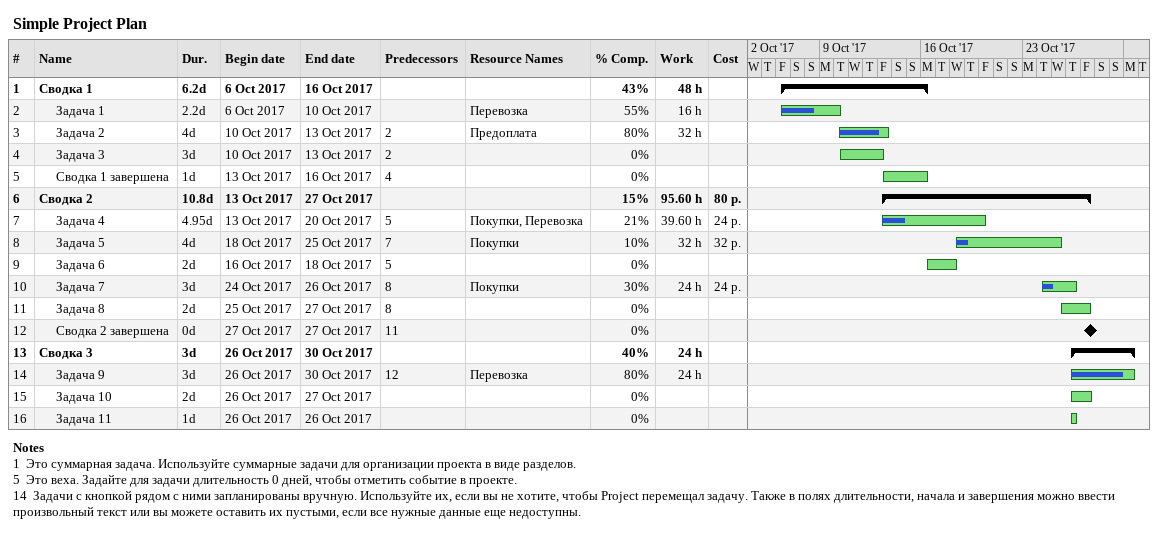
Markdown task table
Simple Project Plan

| ID | Level | Task | Duration | Start | Finish | Predecessors | Resources | % complete | Work (h) | Cost (р.) |
|---|---|---|---|---|---|---|---|---|---|---|
| 1 | 1 | **Сводка 1** | 6.2d | 2017-10-06 | 2017-10-16 |  |  | 43 | 48 |  |
| 2 | 2 | Задача 1 | 2.2d | 2017-10-06 | 2017-10-10 |  | Перевозка | 55 | 16 |  |
| 3 | 2 | Задача 2 | 4d | 2017-10-10 | 2017-10-13 | 2 | Предоплата | 80 | 32 |  |
| 4 | 2 | Задача 3 | 3d | 2017-10-10 | 2017-10-13 | 2 |  | 0 |  |  |
| 5 | 2 | Сводка 1 завершена | 1d | 2017-10-13 | 2017-10-16 | 4 |  | 0 |  |  |
| 6 | 1 | **Сводка 2** | 10.8d | 2017-10-13 | 2017-10-27 |  |  | 15 | 95.60 | 80 |
| 7 | 2 | Задача 4 | 4.95d | 2017-10-13 | 2017-10-20 | 5 | Покупки, Перевозка | 21 | 39.60 | 24 |
| 8 | 2 | Задача 5 | 4d | 2017-10-18 | 2017-10-25 | 7 | Покупки | 10 | 32 | 32 |
| 9 | 2 | Задача 6 | 2d | 2017-10-16 | 2017-10-18 | 5 |  | 0 |  |  |
| 10 | 2 | Задача 7 | 3d | 2017-10-24 | 2017-10-26 | 8 | Покупки | 30 | 24 | 24 |
| 11 | 2 | Задача 8 | 2d | 2017-10-25 | 2017-10-27 | 8 |  | 0 |  |  |
| 12 | 2 | Сводка 2 завершена | 0d | 2017-10-27 | 2017-10-27 | 11 |  | 0 |  |  |
| 13 | 1 | **Сводка 3** | 3d | 2017-10-26 | 2017-10-30 |  |  | 40 | 24 |  |
| 14 | 2 | Задача 9 | 3d | 2017-10-26 | 2017-10-30 | 12 | Перевозка | 80 | 24 |  |
| 15 | 2 | Задача 10 | 2d | 2017-10-26 | 2017-10-27 |  |  | 0 |  |  |
| 16 | 2 | Задача 11 | 1d | 2017-10-26 | 2017-10-26 |  |  | 0 |  |  |

Notes
- 1: Это суммарная задача. Используйте суммарные задачи для организации проекта в виде разделов.
- 5: Это веха. Задайте для задачи длительность 0 дней, чтобы отметить событие в проекте.
- 14: Задачи с кнопкой рядом с ними запланированы вручную. Используйте их, если вы не хотите, чтобы Project перемещал задачу. Также в полях длительности, начала и завершения можно ввести произвольный текст или вы можете оставить их пустыми, если все нужные данные еще недоступны.
